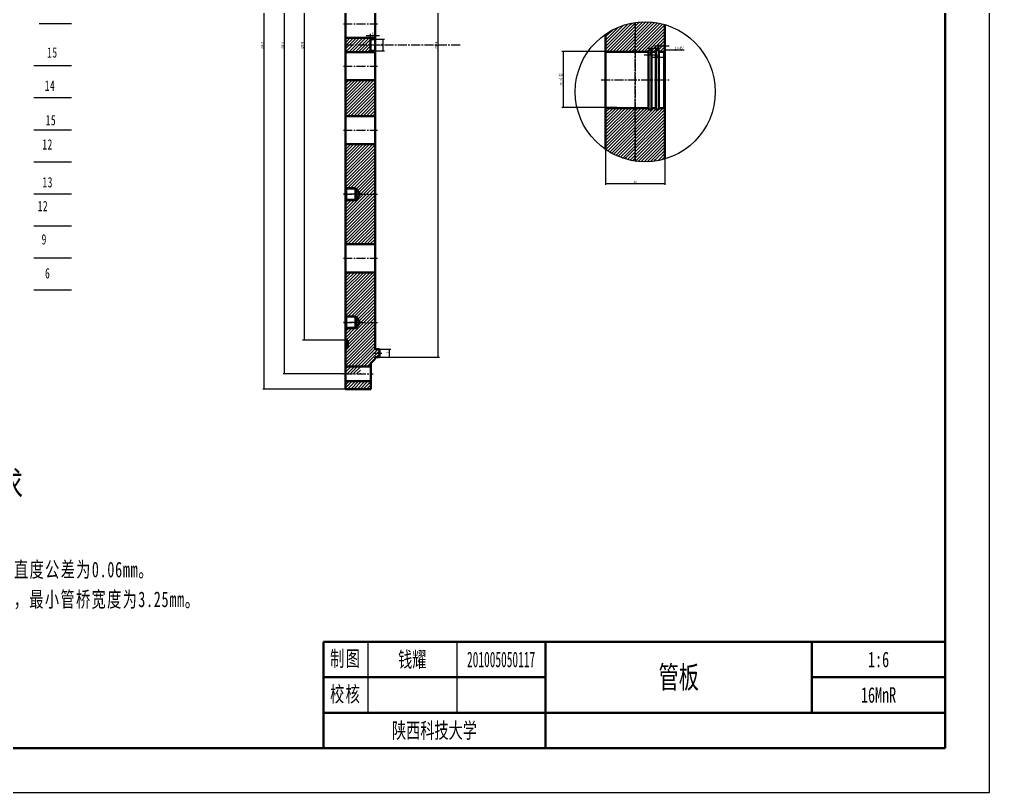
# Model space of a CAD drawing. Header units: millimetres. Extents: x -1260 to 1260, y -891 to 891.
# Drawn here: x -51 to 1260, y -891 to 154 of the extents above; entities that cross this region are included whole.
import ezdxf
from ezdxf.enums import TextEntityAlignment as Align

# ---------------------------------------------------------------- set-up
doc = ezdxf.new("R2010")
doc.units = ezdxf.units.MM
doc.linetypes.add('点画线', pattern=[18, 12, -2, 2, -2])
doc.layers.get('0').update_dxf_attribs({"lineweight": 35})
for name, color, linetype, lineweight, true_color in [('中心线层', 1, '点画线', 18, 0xff0000), ('剖面线层', 4, 'Continuous', 18, 0x00ffff), ('尺寸线层', 3, 'Continuous', 18, 0x00ff00)]:
    doc.layers.add(name, color=color, linetype=linetype, lineweight=lineweight, true_color=true_color)
doc.layers.add('粗实线层', color=7, linetype='Continuous', lineweight=35)
doc.layers.add('细实线层', color=7, linetype='Continuous', lineweight=18)
doc.styles.add('TitleStyle', font='', dxfattribs={"width": 0.667})
doc.styles.add('标准', font='', dxfattribs={"width": 0.667})
doc.styles.get('TitleStyle').set_extended_font_data('宋体')
doc.styles.get('标准').set_extended_font_data('宋体')
doc.dimstyles.new('标准', dxfattribs={"dimscale": 6, "dimtxt": 3.5, "dimasz": 4, "dimexe": 2, "dimexo": 0, "dimtad": 1, "dimdsep": 46, "dimtxsty": '标准', "dimcen": 0, "dimdle": 6, "dimazin": 2, "dimtfac": 0.707107, "dimtdec": 3, "dimtmove": 0, "dimatfit": 3, "dimfxl": 1, "dimtolj": 1, "dimlwd": -1, "dimlwe": -1, "dimarcsym": 1})
pattern_1 = [(45, (0, 0), (-2.12132, 2.12132), [])]

# ---------------------------------------------------------------- blocks, each defined once
blk = doc.blocks.new('*X1')
at = {"layer": '粗实线层'}
for p, q in [((200, -138.5), (200, 138.5)), ((-200, -138.5), (200, -138.5))]:
    blk.add_line(p, q, dxfattribs=at)
at = {"layer": '细实线层'}
for p, q in [((210, -148.5), (210, 148.5)), ((-210, -148.5), (210, -148.5))]:
    blk.add_line(p, q, dxfattribs=at)
blk = doc.blocks.new('*X2')
at = {"layer": '粗实线层'}
for p, q in [((-140, 24), (-140, 0)), ((-140, 24), (0, 24)), ((-90, 24), (-90, 0)), ((-30, 24), (-30, 8)), ((0, 24), (0, 0)), ((0, 24), (0, 8)), ((-140, 16), (-90, 16)), ((-30, 16), (0, 16)), ((-140, 8), (0, 8)), ((-140, 0), (0, 0))]:
    blk.add_line(p, q, dxfattribs=at)
at = {"layer": '细实线层'}
for p, q in [((-130, 24), (-130, 8)), ((-110, 24), (-110, 8))]:
    blk.add_line(p, q, dxfattribs=at)
at = {"layer": '尺寸线层', "char_height": 3.5, "width": 9, "attachment_point": 5, "line_spacing_factor": 0.99982, "style": '标准'}
for s, insert in [('\\T1.1;\\H1x;\\W0.667;制图', (-135, 20)), ('\\T1.1;\\H1x;\\W0.667;校核', (-135, 12))]:
    blk.add_mtext(s, dxfattribs=dict(at, insert=insert))
at = {"layer": '尺寸线层', "style": '标准', "width": 0.667}
for tag, height, p in [('制图签名', 3.5, (-120, 20)), ('制图日期', 3.5, (-100, 20)), ('图纸比例', 3.5, (-15, 20)), ('图纸名称', 5, (-60, 16)), ('校核签名', 3.5, (-120, 12)), ('校核日期', 3.5, (-100, 12)), ('重量', 3.5, (-15, 12)), ('院校名称', 3.5, (-115, 4)), ('图纸编号', 3.5, (-45, 4))]:
    blk.add_attdef(tag, text='', height=height, dxfattribs=at).set_placement(p, align=Align.MIDDLE_CENTER)
blk = doc.blocks.new('*X6')
at = {"layer": '尺寸线层', "color": 0, "linetype": 'ByBlock', "lineweight": -2, "line_spacing_factor": 1.15057}
for s, insert, char_height, width, attachment_point, style in [('\\T1.3;技术要求', (338, 0), 35, 244.051, 2, 'TitleStyle'), ('\\T1.1;1.管板密封面与轴线垂直度公差为0.25mm.\\P2.管孔内表面应严格垂直于管板密封面，垂直度公差为0.06mm。\\P3.管板钻孔后≥96%的官桥宽度必须≥5.7mm，最小管桥宽度为3.25mm。\\P4.非加工面的公差尺寸的公差等级按IT16.\\P注：同一壳体一对管板钻孔。', (0, -81.8), 21, 823.254, 1, '标准')]:
    blk.add_mtext(s, dxfattribs=dict(at, insert=insert, char_height=char_height, width=width, attachment_point=attachment_point, style=style))
blk = doc.blocks.new('*X20')
at = {"layer": '尺寸线层', "linetype": 'Continuous'}
for points in [[(440.4, 127.4), (440.9, 123.4), (439.9, 123.4)], [(440.4, 111.4), (440.9, 115.4), (439.9, 115.4)]]:
    blk.add_hatch(color=0, dxfattribs=at).paths.add_polyline_path(points, flags=0)
at = {"layer": '尺寸线层', "color": 0, "linetype": 'Continuous'}
for p, q in [((429.9, 127.4), (442.4, 127.4)), ((440.4, 127.4), (440.4, 111.4)), ((429.9, 111.4), (442.4, 111.4))]:
    blk.add_line(p, q, dxfattribs=at)
at = {"layer": '尺寸线层', "color": 0, "linetype": 'Continuous', "insert": (438, 119.4), "char_height": 3.5, "width": 5.728, "attachment_point": 5, "rotation": 90, "line_spacing_factor": 1.15057, "style": '标准'}
blk.add_mtext('\\T1.1;16', dxfattribs=at)
blk = doc.blocks.new('*X21')
at = {"layer": '尺寸线层', "linetype": 'Continuous'}
for points in [[(423.7, 132.4), (419.7, 132.9), (419.7, 131.9)], [(429.9, 132.4), (433.9, 132.9), (433.9, 131.9)]]:
    blk.add_hatch(color=0, dxfattribs=at).paths.add_polyline_path(points, flags=0)
at = {"layer": '尺寸线层', "color": 0, "linetype": 'Continuous'}
for p, q in [((417.7, 132.4), (435.9, 132.4)), ((423.7, 127.4), (423.7, 134.4)), ((429.9, 127.4), (429.9, 134.4))]:
    blk.add_line(p, q, dxfattribs=at)
at = {"layer": '尺寸线层', "color": 0, "linetype": 'Continuous', "insert": (426.8, 134.8), "char_height": 3.5, "width": 2.864, "attachment_point": 5, "line_spacing_factor": 1.15057, "style": '标准'}
blk.add_mtext('\\T1.1;6', dxfattribs=at)
blk = doc.blocks.new('*X22')
at = {"layer": '尺寸线层', "linetype": 'Continuous'}
for points in [[(333.8, 518.4), (334.3, 514.4), (333.3, 514.4)], [(333.8, -279.6), (334.3, -275.6), (333.3, -275.6)]]:
    blk.add_hatch(color=0, dxfattribs=at).paths.add_polyline_path(points, flags=0)
at = {"layer": '尺寸线层', "color": 0, "linetype": 'Continuous'}
for p, q in [((389.9, 518.4), (331.8, 518.4)), ((333.8, 518.4), (333.8, -279.6)), ((389.9, -279.6), (331.8, -279.6))]:
    blk.add_line(p, q, dxfattribs=at)
at = {"layer": '尺寸线层', "color": 0, "linetype": 'Continuous', "insert": (331.5, 119.4), "char_height": 3.5, "width": 11.456, "attachment_point": 5, "rotation": 90, "line_spacing_factor": 1.15057, "style": '标准'}
blk.add_mtext('\\T1.1;%%C798', dxfattribs=at)
blk = doc.blocks.new('*X23')
at = {"layer": '尺寸线层', "linetype": 'Continuous'}
for points in [[(307.6, 564), (307.1, 560), (308.1, 560)], [(307.6, -325.1), (307.1, -321.1), (308.1, -321.1)]]:
    blk.add_hatch(color=0, dxfattribs=at).paths.add_polyline_path(points, flags=0)
at = {"layer": '尺寸线层', "color": 0, "linetype": 'Continuous'}
for p, q in [((387.1, 564), (305.6, 564)), ((307.6, -325.1), (307.6, 564)), ((387.1, -325.1), (305.6, -325.1))]:
    blk.add_line(p, q, dxfattribs=at)
at = {"layer": '尺寸线层', "color": 0, "linetype": 'Continuous', "insert": (305.3, 119.4), "char_height": 3.5, "width": 11.456, "attachment_point": 5, "rotation": 90, "line_spacing_factor": 1.15057, "style": '标准'}
blk.add_mtext('\\T1.1;%%C890', dxfattribs=at)
blk = doc.blocks.new('*X24')
at = {"layer": '尺寸线层', "linetype": 'Continuous'}
for points in [[(280.1, 584.4), (279.6, 580.4), (280.6, 580.4)], [(280.1, -345.6), (279.6, -341.6), (280.6, -341.6)]]:
    blk.add_hatch(color=0, dxfattribs=at).paths.add_polyline_path(points, flags=0)
at = {"layer": '尺寸线层', "color": 0, "linetype": 'Continuous'}
for p, q in [((389.9, 584.4), (278.1, 584.4)), ((280.1, -345.6), (280.1, 584.4)), ((389.9, -345.6), (278.1, -345.6))]:
    blk.add_line(p, q, dxfattribs=at)
at = {"layer": '尺寸线层', "color": 0, "linetype": 'Continuous', "insert": (277.8, 119.4), "char_height": 3.5, "width": 11.456, "attachment_point": 5, "rotation": 90, "line_spacing_factor": 1.15057, "style": '标准'}
blk.add_mtext('\\T1.1;%%C930', dxfattribs=at)
blk = doc.blocks.new('*X25')
at = {"layer": '尺寸线层', "linetype": 'Continuous'}
for points in [[(514.9, 541.4), (514.4, 537.4), (515.4, 537.4)], [(514.9, -302.6), (514.4, -298.6), (515.4, -298.6)]]:
    blk.add_hatch(color=0, dxfattribs=at).paths.add_polyline_path(points, flags=0)
at = {"layer": '尺寸线层', "color": 0, "linetype": 'Continuous'}
for p, q in [((435.9, 541.4), (516.9, 541.4)), ((514.9, -302.6), (514.9, 541.4)), ((435.9, -302.6), (516.9, -302.6))]:
    blk.add_line(p, q, dxfattribs=at)
at = {"layer": '尺寸线层', "color": 0, "linetype": 'Continuous', "insert": (512.6, 119.4), "char_height": 3.5, "width": 11.456, "attachment_point": 5, "rotation": 90, "line_spacing_factor": 1.15057, "style": '标准'}
blk.add_mtext('\\T1.1;%%C844', dxfattribs=at)
blk = doc.blocks.new('*X26')
at = {"layer": '尺寸线层', "linetype": 'Continuous'}
for points in [[(449, -291.6), (449.5, -295.6), (448.5, -295.6)], [(449, -302.6), (449.5, -298.6), (448.5, -298.6)]]:
    blk.add_hatch(color=0, dxfattribs=at).paths.add_polyline_path(points, flags=0)
at = {"layer": '尺寸线层', "color": 0, "linetype": 'Continuous'}
for p, q in [((435.9, -291.6), (451, -291.6)), ((449, -291.6), (449, -302.6)), ((435.9, -302.6), (451, -302.6))]:
    blk.add_line(p, q, dxfattribs=at)
at = {"layer": '尺寸线层', "color": 0, "linetype": 'Continuous', "insert": (446.6, -297.1), "char_height": 3.5, "width": 5.728, "attachment_point": 5, "rotation": 90, "line_spacing_factor": 1.15057, "style": '标准'}
blk.add_mtext('\\T1.1;11', dxfattribs=at)
blk = doc.blocks.new('*X30')
at = {"layer": '尺寸线层', "linetype": 'Continuous'}
for points in [[(741.2, -67.7), (745.2, -67.2), (745.2, -68.2)], [(821.2, -67.7), (817.2, -67.2), (817.2, -68.2)]]:
    blk.add_hatch(color=0, dxfattribs=at).paths.add_polyline_path(points, flags=0)
at = {"layer": '尺寸线层', "color": 0, "linetype": 'Continuous'}
for p, q in [((741.2, -21.8), (741.2, -69.7)), ((821.2, -34.6), (821.2, -69.7)), ((741.2, -67.7), (821.2, -67.7))]:
    blk.add_line(p, q, dxfattribs=at)
at = {"layer": '尺寸线层', "color": 0, "linetype": 'Continuous', "insert": (781.2, -65.4), "char_height": 3.5, "width": 5.728, "attachment_point": 5, "line_spacing_factor": 1.15057, "style": '标准'}
blk.add_mtext('\\T1.1;80', dxfattribs=at)
blk = doc.blocks.new('*X31')
at = {"layer": '尺寸线层', "linetype": 'Continuous'}
for points in [[(813.2, 117.7), (809.2, 117.2), (809.2, 118.2)], [(821.2, 117.7), (825.2, 117.2), (825.2, 118.2)]]:
    blk.add_hatch(color=0, dxfattribs=at).paths.add_polyline_path(points, flags=0)
at = {"layer": '尺寸线层', "color": 0, "linetype": 'Continuous'}
for p, q in [((813.2, 112.4), (813.2, 119.7)), ((821.2, 110.3), (821.2, 119.7)), ((827.2, 117.7), (807.2, 117.7))]:
    blk.add_line(p, q, dxfattribs=at)
at = {"layer": '尺寸线层', "color": 0, "linetype": 'Continuous', "insert": (817.2, 120.1), "char_height": 3.5, "width": 2.864, "attachment_point": 5, "line_spacing_factor": 1.15057, "style": '标准'}
blk.add_mtext('\\T1.1;8', dxfattribs=at)
blk = doc.blocks.new('*X32')
at = {"layer": '尺寸线层', "linetype": 'Continuous'}
for points in [[(809.2, 102.7), (805.2, 102.2), (805.2, 103.2)], [(813.2, 102.7), (817.2, 102.2), (817.2, 103.2)]]:
    blk.add_hatch(color=0, dxfattribs=at).paths.add_polyline_path(points, flags=0)
at = {"layer": '尺寸线层', "color": 0, "linetype": 'Continuous'}
for p, q in [((809.2, 112.4), (809.2, 100.7)), ((813.2, 112.4), (813.2, 100.7)), ((819.2, 102.7), (803.2, 102.7))]:
    blk.add_line(p, q, dxfattribs=at)
at = {"layer": '尺寸线层', "color": 0, "linetype": 'Continuous', "insert": (811.2, 105.1), "char_height": 3.5, "width": 2.864, "attachment_point": 5, "line_spacing_factor": 1.15057, "style": '标准'}
blk.add_mtext('\\T1.1;4', dxfattribs=at)
blk = doc.blocks.new('*X33')
at = {"layer": '尺寸线层', "linetype": 'Continuous'}
for points in [[(803.2, 114.8), (799.2, 114.3), (799.2, 115.3)], [(809.2, 114.8), (813.2, 114.3), (813.2, 115.3)]]:
    blk.add_hatch(color=0, dxfattribs=at).paths.add_polyline_path(points, flags=0)
at = {"layer": '尺寸线层', "color": 0, "linetype": 'Continuous'}
for p, q in [((815.2, 114.8), (797.2, 114.8)), ((803.2, 112.4), (803.2, 116.8)), ((809.2, 112.4), (809.2, 116.8))]:
    blk.add_line(p, q, dxfattribs=at)
at = {"layer": '尺寸线层', "color": 0, "linetype": 'Continuous', "insert": (806.2, 117.2), "char_height": 3.5, "width": 2.864, "attachment_point": 5, "line_spacing_factor": 1.15057, "style": '标准'}
blk.add_mtext('\\T1.1;6', dxfattribs=at)
blk = doc.blocks.new('*X34')
at = {"layer": '尺寸线层', "linetype": 'Continuous'}
for points in [[(799.2, 105.8), (795.2, 105.3), (795.2, 106.3)], [(803.2, 105.8), (807.2, 105.3), (807.2, 106.3)]]:
    blk.add_hatch(color=0, dxfattribs=at).paths.add_polyline_path(points, flags=0)
at = {"layer": '尺寸线层', "color": 0, "linetype": 'Continuous'}
for p, q in [((809.2, 105.8), (793.2, 105.8)), ((799.2, 112.4), (799.2, 103.8)), ((803.2, 112.4), (803.2, 103.8))]:
    blk.add_line(p, q, dxfattribs=at)
at = {"layer": '尺寸线层', "color": 0, "linetype": 'Continuous', "insert": (801.2, 108.2), "char_height": 3.5, "width": 2.864, "attachment_point": 5, "line_spacing_factor": 1.15057, "style": '标准'}
blk.add_mtext('\\T1.1;4', dxfattribs=at)
blk = doc.blocks.new('*X35')
at = {"layer": '尺寸线层', "color": 0, "linetype": 'Continuous'}
for p, q in [((0, 0), (1.7, 1.7)), ((1.7, 1.7), (26.2, 1.7))]:
    blk.add_line(p, q, dxfattribs=at)
at = {"layer": '尺寸线层', "color": 0, "linetype": 'Continuous', "insert": (19.7, 4.1), "char_height": 3.5, "width": 19.301, "attachment_point": 5, "line_spacing_factor": 1.15057, "style": '标准'}
blk.add_mtext('\\T1.1;1×45%%D', dxfattribs=at)
blk = doc.blocks.new('*X37')
at = {"color": 0, "attachment_point": 1, "rotation": 90, "line_spacing_factor": 1.15057, "style": '标准'}
for s, insert, char_height, width in [('\\T1.1;+0.300', (677.9, 72.4), 2.475, 49.497), ('\\T1.1;0.000', (680.9, 73.8), 2.475, 49.497), ('\\T1.1;38.3', (679.4, 64.7), 3.5, 70)]:
    blk.add_mtext(s, dxfattribs=dict(at, insert=insert, char_height=char_height, width=width))
blk = doc.blocks.new('*X36')
at = {"layer": '尺寸线层', "linetype": 'Continuous'}
for points in [[(684, 110.6), (684.5, 106.6), (683.5, 106.6)], [(684, 34.8), (684.5, 38.8), (683.5, 38.8)]]:
    blk.add_hatch(color=0, dxfattribs=at).paths.add_polyline_path(points, flags=0)
at = {"layer": '尺寸线层', "color": 0, "linetype": 'Continuous'}
for p, q in [((749.8, 110.6), (682, 110.6)), ((684, 110.6), (684, 34.8)), ((756.7, 34.8), (682, 34.8))]:
    blk.add_line(p, q, dxfattribs=at)
blk.add_blockref('*X37', (0, 0), dxfattribs=at)

msp = doc.modelspace()

# ---------------------------------------------------------------- hatches: boundary and pattern name
at = {"layer": '剖面线层'}
h = msp.add_hatch(dxfattribs=at)
h.set_pattern_fill('UserPattern', color=256, scale=3, angle=45, style=0, pattern_type=0)
h.set_pattern_definition(pattern_1)
edge = h.paths.add_edge_path(flags=0)
edge.add_line((781.238, 110.25), (781.238, 124.399))
edge.add_line((781.238, 124.399), (781.238, 149.767))
edge.add_arc((794.713, 56.165), 94.567, 73.71094, 98.19242, ccw=False)
edge.add_line((821.238, 146.936), (821.238, 111.25))
edge.add_line((821.238, 111.25), (820.238, 110.25))
edge.add_line((820.238, 110.25), (813.238, 110.25))
edge.add_line((813.238, 110.25), (813.238, 112.392))
edge.add_line((813.238, 112.392), (809.238, 112.392))
edge.add_line((809.238, 112.392), (809.238, 110.25))
edge.add_line((809.238, 110.25), (803.238, 110.25))
edge.add_line((803.238, 110.25), (803.238, 112.392))
edge.add_line((803.238, 112.392), (799.238, 112.392))
edge.add_line((799.238, 112.392), (799.238, 110.25))
edge.add_line((799.238, 110.25), (781.238, 110.25))
edge = h.paths.add_edge_path(flags=0)
edge.add_line((741.238, 110.25), (741.238, 126.028))
edge.add_line((741.238, 126.028), (741.238, 134.161))
edge.add_arc((794.713, 56.165), 94.567, 98.19242, 124.43559, ccw=False)
edge.add_line((781.238, 149.767), (781.238, 110.25))
edge.add_line((781.238, 110.25), (741.238, 110.25))
edge = h.paths.add_edge_path(flags=0)
edge.add_line((781.238, -37.436), (781.238, -12.429))
edge.add_line((781.238, -12.429), (781.238, 34.25))
edge.add_line((781.238, 34.25), (799.238, 34.25))
edge.add_line((799.238, 34.25), (799.238, 32.108))
edge.add_line((799.238, 32.108), (803.238, 32.108))
edge.add_line((803.238, 32.108), (803.238, 34.25))
edge.add_line((803.238, 34.25), (809.238, 34.25))
edge.add_line((809.238, 34.25), (809.238, 32.108))
edge.add_line((809.238, 32.108), (813.238, 32.108))
edge.add_line((813.238, 32.108), (813.238, 34.25))
edge.add_line((813.238, 34.25), (820.238, 34.25))
edge.add_line((820.238, 34.25), (821.238, 33.25))
edge.add_line((821.238, 33.25), (821.238, -34.605))
edge.add_arc((794.713, 56.165), 94.567, 261.80758, 286.28906, ccw=False)
edge = h.paths.add_edge_path(flags=0)
edge.add_line((741.238, -21.83), (741.238, 4.832))
edge.add_line((741.238, 4.832), (741.238, 34.25))
edge.add_line((741.238, 34.25), (781.238, 34.25))
edge.add_line((781.238, 34.25), (781.238, -37.436))
edge.add_arc((794.713, 56.165), 94.567, 235.56441, 261.80758, ccw=False)
h = msp.add_hatch(dxfattribs=at)
h.set_pattern_fill('UserPattern', color=256, scale=3, angle=45, style=0, pattern_type=0)
h.set_pattern_definition(pattern_1)
h.paths.add_polyline_path([(409.87, 119.415), (409.87, 123.771), (409.87, 128.915), (429.87, 128.915), (429.87, 127.415), (423.686, 127.415), (423.686, 119.415)], flags=0)
h.paths.add_polyline_path([(389.87, 119.415), (389.87, 124.931), (389.87, 128.915), (409.87, 128.915), (409.87, 119.415)], flags=0)
h.paths.add_polyline_path([(389.87, 109.915), (389.87, 111.011), (389.87, 119.415), (409.87, 119.415), (409.87, 109.915)], flags=0)
h.paths.add_polyline_path([(409.87, 109.915), (409.87, 114.325), (409.87, 119.415), (423.686, 119.415), (423.686, 111.447), (429.87, 111.415), (429.87, 109.915)], flags=0)
h = msp.add_hatch(dxfattribs=at)
h.set_pattern_fill('UserPattern', color=256, scale=3, angle=45, style=0, pattern_type=0)
h.set_pattern_definition(pattern_1)
h.paths.add_polyline_path([(389.87, 23.315), (389.87, 54.433), (389.87, 71.915), (409.87, 71.915), (409.87, 23.315)], flags=0)
h.paths.add_polyline_path([(409.87, 23.315), (409.87, 59.419), (409.87, 71.915), (429.87, 71.915), (429.87, 23.315)], flags=0)
h = msp.add_hatch(dxfattribs=at)
h.set_pattern_fill('UserPattern', color=256, scale=3, angle=45, style=0, pattern_type=0)
h.set_pattern_definition(pattern_1)
h.paths.add_polyline_path([(389.87, -149.893), (389.87, -103.012), (389.87, -91.285), (390.87, -90.285), (403.467, -90.285), (403.467, -90.275), (404.873, -90.275), (404.873, -89.296), (409.522, -82.285), (409.87, -82.285), (409.87, -149.893)], flags=0)
h.paths.add_polyline_path([(409.87, -149.893), (409.87, -103.283), (409.87, -82.285), (429.87, -82.285), (429.87, -149.893)], flags=0)
h.paths.add_polyline_path([(403.467, -90.275), (403.467, -89.617), (403.467, -89.296), (404.873, -89.296), (404.873, -90.275)], flags=0)
h.paths.add_polyline_path([(403.467, -75.275), (403.467, -74.766), (403.467, -74.285), (390.87, -74.285), (389.87, -73.285), (389.87, -14.685), (409.87, -14.685), (409.87, -82.275), (409.515, -82.275), (404.873, -75.275)], flags=0)
h.paths.add_polyline_path([(409.87, -82.275), (409.87, -74.605), (409.87, -14.685), (429.87, -14.685), (429.87, -82.275)], flags=0)
h = msp.add_hatch(dxfattribs=at)
h.set_pattern_fill('UserPattern', color=256, scale=3, angle=45, style=0, pattern_type=0)
h.set_pattern_definition(pattern_1)
h.paths.add_polyline_path([(389.87, -292.585), (391.178, -291.277), (392.87, -289.585), (392.87, -279.585), (389.87, -279.585), (389.87, -264.485), (390.87, -263.485), (403.467, -263.485), (404.873, -263.485), (404.873, -262.496), (409.522, -255.485), (409.87, -255.485), (409.87, -315.125), (409.87, -325.125), (389.87, -325.125)], flags=0)
h.paths.add_polyline_path([(409.87, -315.125), (409.87, -285.664), (409.87, -255.485), (429.87, -255.485), (429.87, -291.585), (435.87, -291.585), (435.87, -297.085), (435.87, -302.585), (429.87, -302.585), (429.87, -304.93), (423.87, -310.93), (423.87, -315.125)], flags=0)
h.paths.add_polyline_path([(403.467, -263.485), (403.467, -262.735), (403.467, -262.496), (404.873, -262.496), (404.873, -263.485)], flags=0)
h.paths.add_polyline_path([(403.467, -248.475), (403.467, -247.687), (403.467, -247.485), (404.873, -247.485), (404.873, -248.475)], flags=0)
h.paths.add_polyline_path([(389.87, -246.485), (389.87, -242.119), (389.87, -187.893), (409.87, -187.893), (409.87, -255.485), (409.522, -255.485), (404.873, -248.475), (404.873, -247.485), (403.467, -247.485), (390.87, -247.485)], flags=0)
h.paths.add_polyline_path([(409.87, -255.485), (409.87, -243.118), (409.87, -187.893), (429.87, -187.893), (429.87, -255.485)], flags=0)
h = msp.add_hatch(dxfattribs=at)
h.set_pattern_fill('UserPattern', color=256, scale=3, angle=45, style=0, pattern_type=0)
h.set_pattern_definition(pattern_1)
h.paths.add_polyline_path([(389.87, -345.585), (389.87, -336.034), (389.87, -335.124), (409.87, -335.124), (409.87, -345.585)], flags=0)
h.paths.add_polyline_path([(409.87, -345.585), (409.87, -339.598), (409.87, -335.124), (423.87, -335.124), (423.87, -345.585)], flags=0)

# ---------------------------------------------------------------- linework, layer by layer
for p, q in [((423.686, 127.447), (423.686, 111.447)), ((429.87, 127.415), (423.686, 127.415)), ((429.87, 127.415), (423.686, 127.415)), ((799.238, 112.392), (803.238, 112.392)), ((799.238, 112.392), (799.238, 72.25)), ((803.238, 112.392), (803.238, 72.25)), ((809.238, 112.392), (813.238, 112.392)), ((809.238, 112.392), (809.238, 72.25)), ((813.238, 112.392), (813.238, 72.25)), ((820.238, 110.25), (821.238, 111.25)), ((820.238, 110.25), (820.238, 72.25)), ((799.238, 32.108), (799.238, 72.25)), ((803.238, 32.108), (803.238, 72.25)), ((809.238, 32.108), (809.238, 72.25)), ((813.238, 32.108), (813.238, 72.25)), ((820.238, 34.25), (820.238, 72.25)), ((799.238, 32.108), (803.238, 32.108)), ((809.238, 32.108), (813.238, 32.108)), ((820.238, 34.25), (821.238, 33.25)), ((390.87, -90.285), (390.87, -74.285)), ((404.873, -74.275), (404.873, -75.264)), ((409.522, -82.285), (404.873, -75.275)), ((404.873, -89.286), (404.873, -75.275)), ((390.87, -89.296), (390.87, -90.285)), ((404.873, -89.296), (409.522, -82.285)), ((404.873, -90.275), (404.873, -89.286)), ((390.87, -263.485), (390.87, -247.485)), ((404.873, -247.485), (404.873, -248.475)), ((409.522, -255.485), (404.873, -248.475)), ((404.873, -262.496), (404.873, -248.475)), ((404.873, -262.496), (409.522, -255.485)), ((390.87, -262.496), (390.87, -263.485)), ((404.873, -263.485), (404.873, -262.496))]:
    msp.add_line(p, q)
at = {"layer": '中心线层'}
for p, q in [((386.87, 147.915), (432.87, 147.915)), ((781.238, 149.767), (781.238, -37.436)), ((781.238, -37.436), (781.238, 149.767)), ((781.238, -37.436), (781.238, 149.767)), ((544.623, 119.415), (389.87, 119.415)), ((386.87, 90.915), (432.87, 90.915)), ((735.238, 72.25), (827.238, 72.25)), ((386.87, 4.315), (432.87, 4.315)), ((386.87, -82.275), (432.87, -82.275)), ((386.87, -82.285), (432.87, -82.285)), ((406.875, -82.285), (386.87, -82.285)), ((386.87, -168.893), (432.87, -168.893)), ((386.87, -255.485), (432.87, -255.485)), ((406.875, -255.485), (386.87, -255.485)), ((426.87, -297.085), (438.87, -297.085)), ((387.12, -325.125), (427.12, -325.125))]:
    msp.add_line(p, q, dxfattribs=at)
at = {"layer": '粗实线层'}
for p, q in [((389.87, 119.415), (389.87, 584.415)), ((429.87, 119.415), (429.87, 514.415)), ((821.238, 146.936), (821.238, -34.605)), ((741.238, 134.161), (741.238, -21.83)), ((389.87, 128.915), (429.87, 128.915)), ((389.87, 119.415), (389.87, -345.585)), ((429.87, 119.415), (429.87, -291.585)), ((389.87, 109.915), (429.87, 109.915)), ((423.686, 111.447), (429.87, 111.415)), ((741.238, 110.25), (799.238, 110.25)), ((803.238, 110.25), (809.238, 110.25)), ((813.238, 110.25), (820.238, 110.25)), ((389.87, 71.915), (429.87, 71.915)), ((741.238, 34.25), (799.238, 34.25)), ((803.238, 34.25), (809.238, 34.25)), ((813.238, 34.25), (820.238, 34.25)), ((389.87, 23.315), (429.87, 23.315)), ((389.87, -14.685), (429.87, -14.685)), ((390.87, -74.285), (389.87, -73.285)), ((390.87, -74.285), (403.467, -74.285)), ((403.467, -74.285), (403.467, -90.285)), ((390.87, -90.285), (389.87, -91.285)), ((390.87, -90.285), (403.467, -90.285)), ((389.87, -149.893), (429.87, -149.893)), ((389.87, -187.893), (429.87, -187.893)), ((390.87, -247.485), (389.87, -246.485)), ((390.87, -247.485), (403.467, -247.485)), ((403.467, -247.485), (403.467, -263.485)), ((390.87, -263.485), (389.87, -264.485)), ((390.87, -263.485), (403.467, -263.485)), ((389.87, -279.585), (392.87, -279.585)), ((392.87, -279.585), (392.87, -289.585)), ((392.87, -279.585), (392.87, -289.585)), ((392.87, -289.585), (389.87, -292.585)), ((429.87, -291.585), (435.87, -291.585)), ((435.87, -291.585), (435.87, -302.585)), ((435.87, -291.585), (435.87, -302.585)), ((429.87, -304.93), (423.712, -311.088)), ((423.87, -310.93), (423.87, -345.585)), ((423.87, -310.93), (423.87, -345.585)), ((429.87, -302.585), (435.87, -302.585)), ((429.87, -302.585), (429.87, -304.93)), ((390.12, -315.125), (423.87, -315.125)), ((389.87, -335.124), (423.87, -335.124)), ((389.87, -345.585), (423.87, -345.585))]:
    msp.add_line(p, q, dxfattribs=at)
at = {"layer": '细实线层'}
for p, q in [((-23.985, 148.603), (19.536, 148.603)), ((-31.284, 91.603), (19.536, 91.603)), ((-31.284, 48.302), (19.536, 48.302)), ((-31.284, 5), (19.536, 5)), ((-31.284, -38.301), (19.536, -38.301)), ((404.873, -75.275), (390.87, -75.275)), ((403.467, -74.275), (404.873, -74.275)), ((-31.284, -81.602), (19.536, -81.602)), ((404.873, -89.296), (390.87, -89.296)), ((403.467, -90.275), (404.873, -90.275)), ((-31.284, -124.903), (19.536, -124.903)), ((-31.284, -168.205), (19.536, -168.205)), ((-31.284, -211.506), (19.536, -211.506)), ((404.873, -248.475), (390.87, -248.475)), ((403.467, -247.485), (404.873, -247.485)), ((404.873, -262.496), (390.87, -262.496)), ((403.467, -263.485), (404.873, -263.485)), ((389.87, -279.585), (392.87, -279.585)), ((392.87, -279.585), (392.87, -289.585)), ((392.87, -279.585), (392.87, -289.585)), ((392.87, -289.585), (389.87, -292.585))]:
    msp.add_line(p, q, dxfattribs=at)
at = {"layer": '细实线层', "lineweight": 18}
msp.add_circle((794.713, 56.165), 94.567, dxfattribs=at)

# ---------------------------------------------------------------- block references
at = {"layer": '尺寸线层'}
msp.add_blockref('*X35', (821.238, 111.25), dxfattribs=at)
at = {"layer": '尺寸线层', "color": 7}
msp.add_blockref('*X6', (-457.267, -456.888), dxfattribs=at)
at = {"layer": '粗实线层', "xscale": 6, "yscale": 6, "zscale": 6}
msp.add_blockref('*X1', (0, 0), dxfattribs=at)
at = {"layer": '粗实线层'}
ref = msp.add_blockref('*X2', (1200, -831), dxfattribs=dict(at, xscale=6, yscale=6, zscale=6))
ref.add_attrib('院校名称', '陕西科技大学', dxfattribs={"layer": '尺寸线层', "height": 21, "style": '标准', "width": 0.667}).set_placement((510, -807), align=Align.MIDDLE_CENTER)
ref.add_attrib('图纸名称', '管板', dxfattribs={"layer": '尺寸线层', "height": 30, "style": '标准', "width": 0.667}).set_placement((840, -735), align=Align.MIDDLE_CENTER)
ref.add_attrib('图纸比例', '1:6', dxfattribs={"layer": '尺寸线层', "height": 21, "style": '标准', "width": 0.667}).set_placement((1110, -711), align=Align.MIDDLE_CENTER)
ref.add_attrib('重量', '16MnR', dxfattribs={"layer": '尺寸线层', "height": 21, "style": '标准', "width": 0.667}).set_placement((1110, -759), align=Align.MIDDLE_CENTER)
ref.add_attrib('制图签名', '钱耀', dxfattribs={"layer": '尺寸线层', "height": 21, "style": '标准', "width": 0.667}).set_placement((480, -711), align=Align.MIDDLE_CENTER)
ref.add_attrib('制图日期', '201005050117', dxfattribs={"layer": '尺寸线层', "height": 21, "style": '标准', "width": 0.536841}).set_placement((600, -711), align=Align.MIDDLE_CENTER)

# ---------------------------------------------------------------- texts
at = {"layer": '尺寸线层', "char_height": 14, "attachment_point": 1, "line_spacing_factor": 1.15057, "style": '标准'}
for s, insert, width in [('\\T1.1;15', (-13.195, 116.337), 18.6037), ('\\T1.1;14\\P', (-16.43, 71.446), 23.05241), ('\\T1.1;15\\P', (-15.217, 24.937), 21.83913), ('\\T1.1;12\\P', (-19.699, -7.884), 15.27453), ('\\T1.1;13\\P', (-19.564, -59.031), 39.10042), ('\\T1.1;12\\P', (-26.011, -91.215), 20.13704), ('\\T1.1;9\\P', (-20.758, -136.159), 28.60094), ('\\T1.1;6\\P', (-16.088, -182.077), 24.12596)]:
    msp.add_mtext(s, dxfattribs=dict(at, insert=insert, width=width))

# ---------------------------------------------------------------- dimensions: what is measured, and where the dimension line sits
at = {"layer": '尺寸线层'}
for base, p1, p2, angle, override, picture, middle in [((280.13, 584.415), (389.87, -345.585), (389.87, 584.415), 90, {"dimpost": '%%C<>\\X', "dimsah": 1}, '*X24', (280.13, 119.415)), ((514.931, 541.415), (435.87, -302.585), (435.87, 541.415), 90, {"dimpost": '%%C<>\\X', "dimsah": 1}, '*X25', (514.931, 119.415)), ((333.828, -279.585), (389.87, 518.415), (389.87, -279.585), 270, {"dimpost": '%%C<>\\X', "dimsah": 1}, '*X22', (333.828, 119.415)), ((440.424, 111.415), (429.87, 127.415), (429.87, 111.415), 270, {"dimsah": 1}, '*X20', (440.424, 119.415)), ((448.99, -302.585), (435.87, -291.585), (435.87, -302.585), 270, {"dimsah": 1}, '*X26', (448.99, -297.085))]:
    dim = msp.add_linear_dim(base=base, p1=p1, p2=p2, angle=angle, dimstyle='标准', override=override, dxfattribs=at)
    dim.commit()
    dim.dimension.update_dxf_attribs({"geometry": picture, "text_midpoint": middle})
for base, p1, p2, angle, text, picture, middle in [((307.633, 563.954), (387.12, -325.125), (387.12, 563.954), 90, '%%C890', '*X23', (307.633, 119.415)), ((684.021, 34.751), (749.83, 110.615), (756.692, 34.751), 270, '38.3\\S +0.300^ 0.000;', '*X36', (684.021, 72.683))]:
    dim = msp.add_linear_dim(base=base, p1=p1, p2=p2, angle=angle, text=text, dimstyle='标准', override={"dimsah": 1}, dxfattribs=at)
    dim.commit()
    dim.dimension.update_dxf_attribs({"geometry": picture, "text_midpoint": middle})
dim = msp.add_linear_dim(base=(429.87, 132.401), p1=(423.686, 127.447), p2=(429.87, 127.415), text='6', dimstyle='标准', override={"dimsah": 1}, dxfattribs=at)
dim.commit()
dim.dimension.update_dxf_attribs({"geometry": '*X21', "text_midpoint": (426.778, 132.401)})
for base, p1, p2, picture, middle in [((803.238, 114.825), (809.238, 112.392), (803.238, 112.392), '*X33', (806.238, 114.825)), ((813.238, 117.681), (821.238, 110.25), (813.238, 112.392), '*X31', (817.238, 117.681)), ((799.238, 105.8), (803.238, 112.392), (799.238, 112.392), '*X34', (801.238, 105.8)), ((821.238, -67.74), (741.238, -21.83), (821.238, -34.605), '*X30', (781.238, -67.74))]:
    dim = msp.add_linear_dim(base=base, p1=p1, p2=p2, dimstyle='标准', override={"dimsah": 1}, dxfattribs=at)
    dim.commit()
    dim.dimension.update_dxf_attribs({"geometry": picture, "text_midpoint": middle})
dim = msp.add_linear_dim(base=(809.238, 102.678), p1=(813.238, 112.392), p2=(809.238, 112.392), dimstyle='标准', override={"dimsah": 1}, dxfattribs=at)
dim.commit()
dim.dimension.update_dxf_attribs({"geometry": '*X32', "text_midpoint": (811.238, 102.678), "dimtype": 160})

doc.saveas('drawing.dxf')
